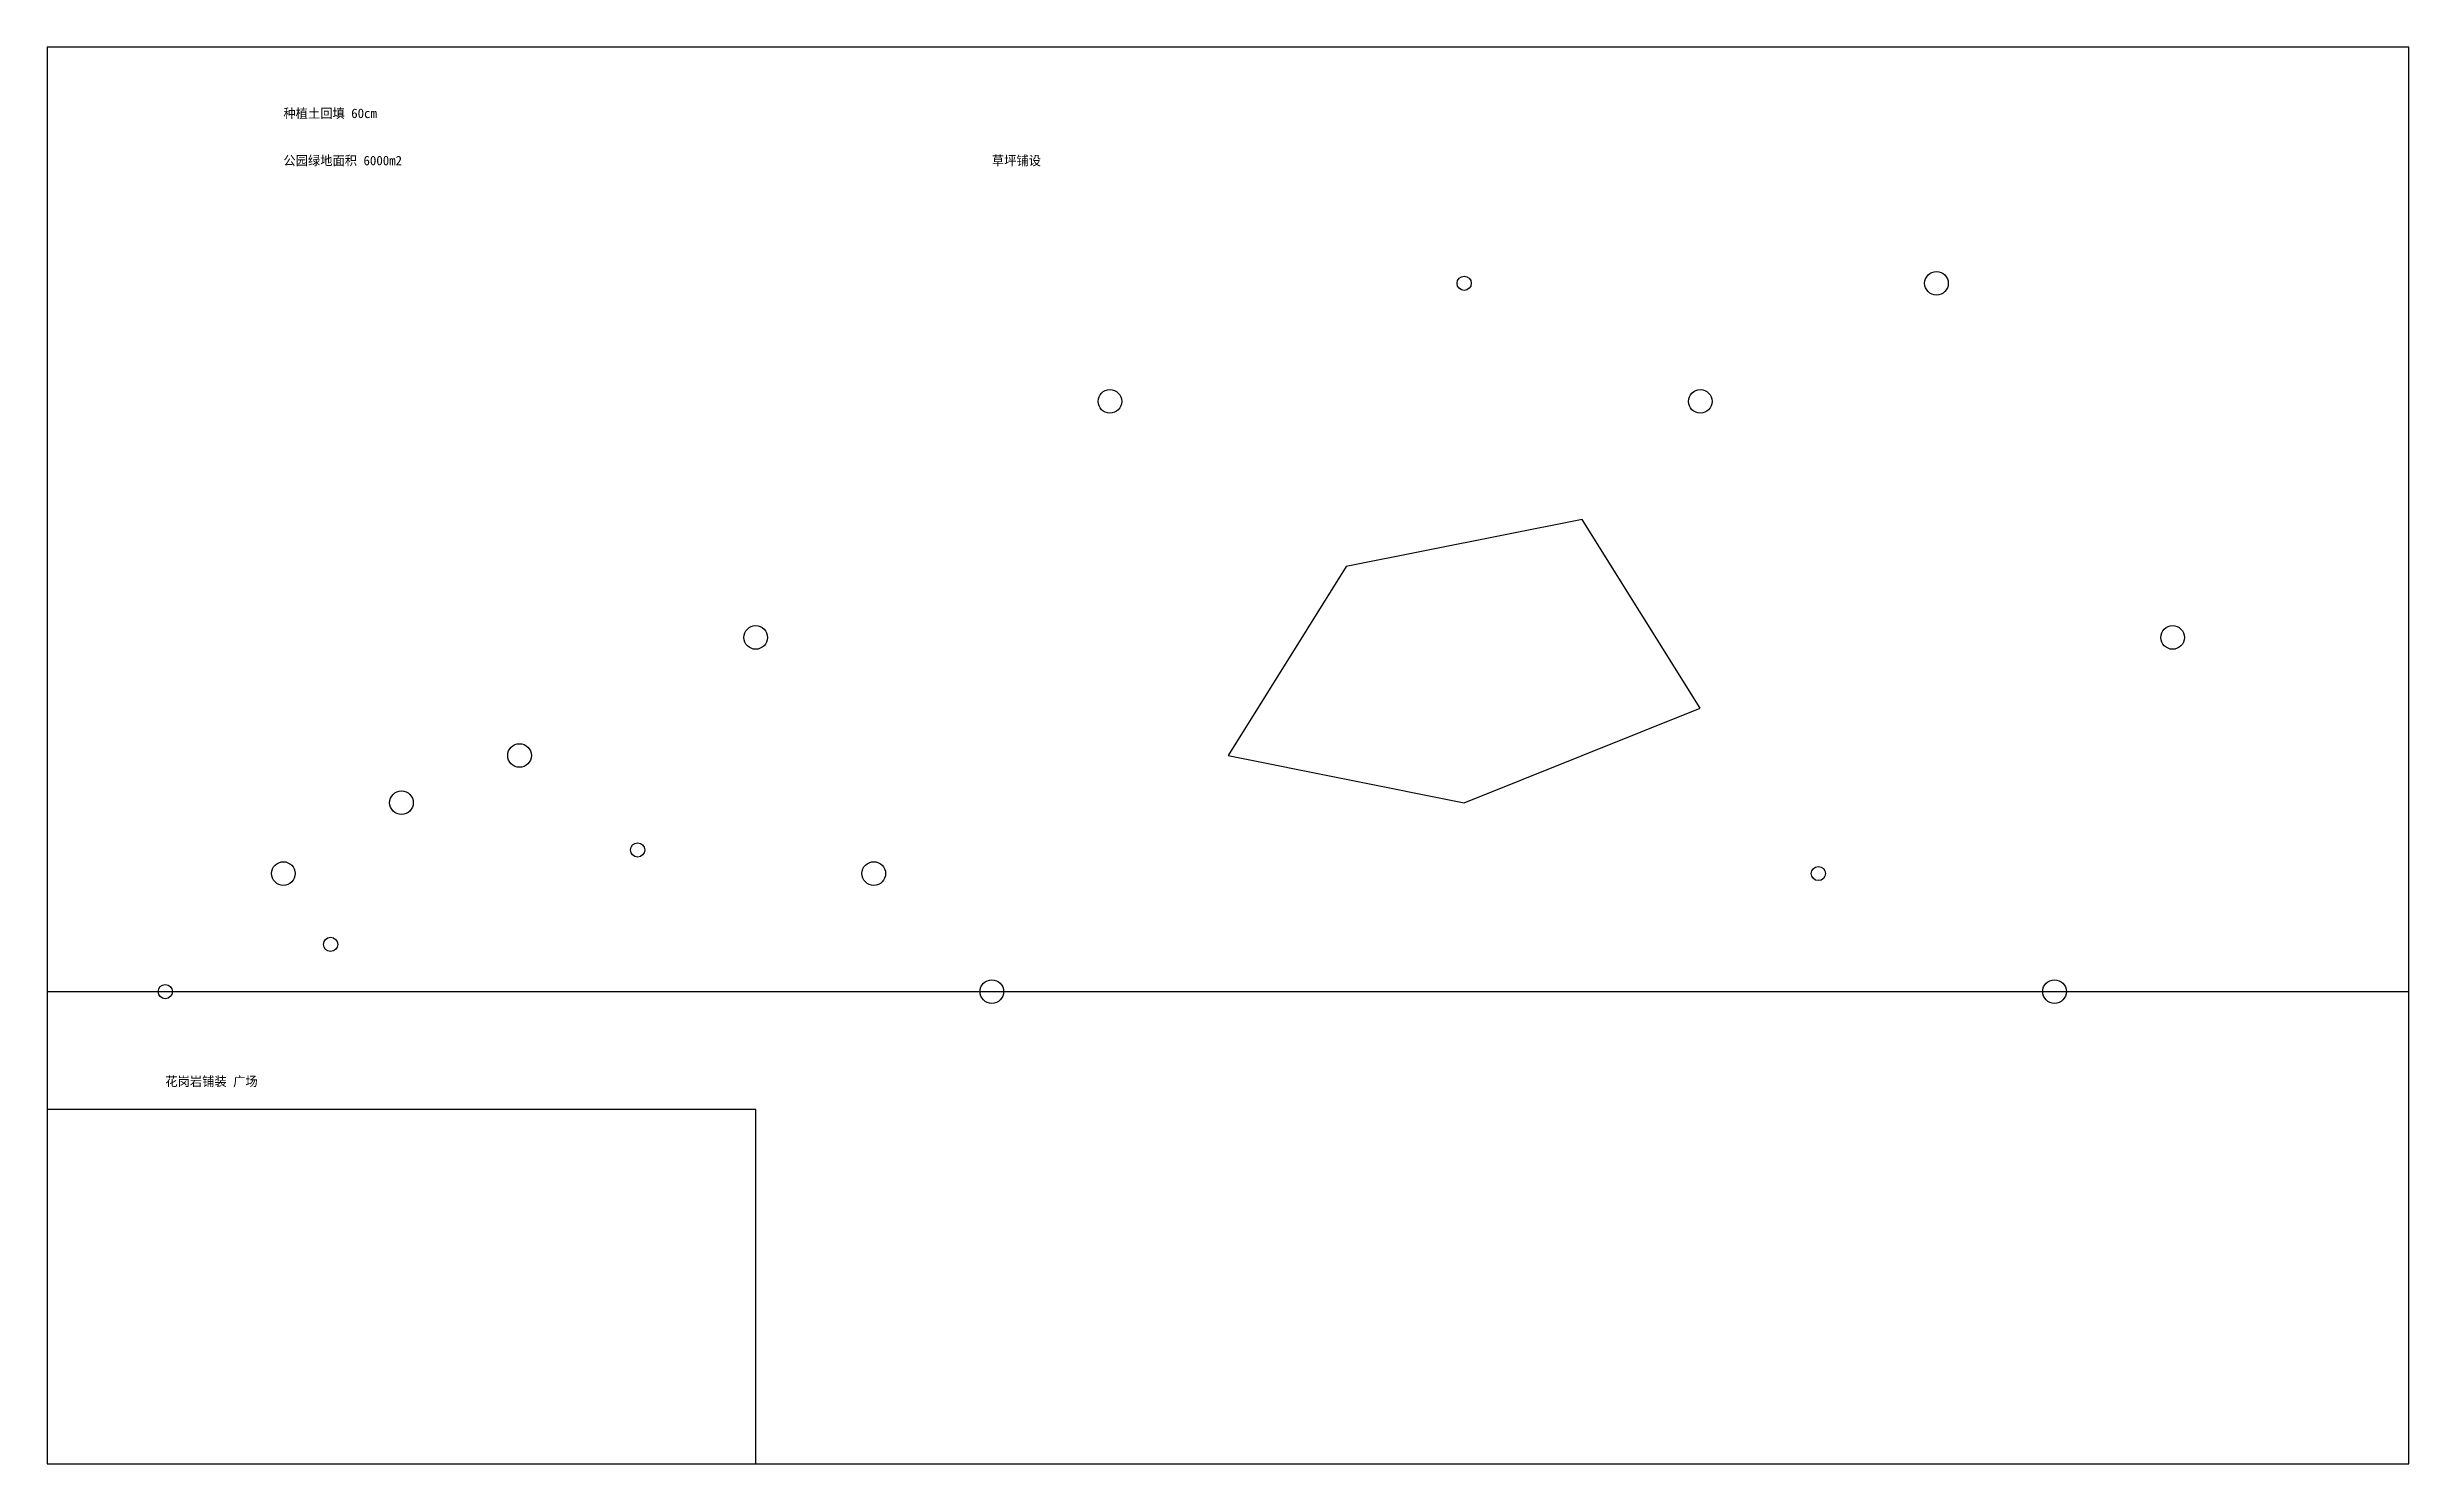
# Model space of a CAD drawing. Header units: millimetres. Extents: x 0 to 100000, y 0 to 60000.
import ezdxf

# ---------------------------------------------------------------- set-up
doc = ezdxf.new("R2010")
doc.units = ezdxf.units.MM

# ---------------------------------------------------------------- blocks, each defined once
blk = doc.blocks.new('TREE-PINE')
blk.add_circle((0, 0), 500)
blk = doc.blocks.new('TREE-MAPLE')
blk.add_circle((0, 0), 500)
blk = doc.blocks.new('SHRUB-BOX')
blk.add_circle((0, 0), 300)

msp = doc.modelspace()

# ---------------------------------------------------------------- linework, layer by layer
at = {"layer": 'PARK'}
msp.add_lwpolyline([(0, 0), (100000, 0), (100000, 60000), (0, 60000)], close=True, dxfattribs=at)
at = {"layer": 'PAVE'}
msp.add_lwpolyline([(0, 0), (30000, 0), (30000, 15000), (0, 15000)], close=True, dxfattribs=at)
at = {"layer": 'ROAD'}
msp.add_lwpolyline([(0, 20000), (100000, 20000)], dxfattribs=at)
at = {"layer": 'WATER'}
msp.add_lwpolyline([(50000, 30000), (60000, 28000), (70000, 32000), (65000, 40000), (55000, 38000)], close=True, dxfattribs=at)

# ---------------------------------------------------------------- block references
at = {"layer": 'SHRUB'}
for p in [(60000, 50000), (25000, 26000), (75000, 25000), (12000, 22000), (5000, 20000)]:
    msp.add_blockref('SHRUB-BOX', p, dxfattribs=at)
at = {"layer": 'TREE'}
for name, p in [('TREE-PINE', (80000, 50000)), ('TREE-PINE', (45000, 45000)), ('TREE-MAPLE', (70000, 45000)), ('TREE-PINE', (30000, 35000)), ('TREE-MAPLE', (90000, 35000)), ('TREE-PINE', (20000, 30000)), ('TREE-MAPLE', (15000, 28000)), ('TREE-PINE', (10000, 25000)), ('TREE-MAPLE', (35000, 25000)), ('TREE-PINE', (40000, 20000)), ('TREE-PINE', (85000, 20000))]:
    msp.add_blockref(name, p, dxfattribs=at)

# ---------------------------------------------------------------- texts
for s, p in [('种植土回填 60cm', (10000, 57000)), ('公园绿地面积 6000m2', (10000, 55000)), ('草坪铺设', (40000, 55000)), ('花岗岩铺装 广场', (5000, 16000))]:
    msp.add_text(s, height=400).set_placement(p)

doc.saveas('drawing.dxf')
